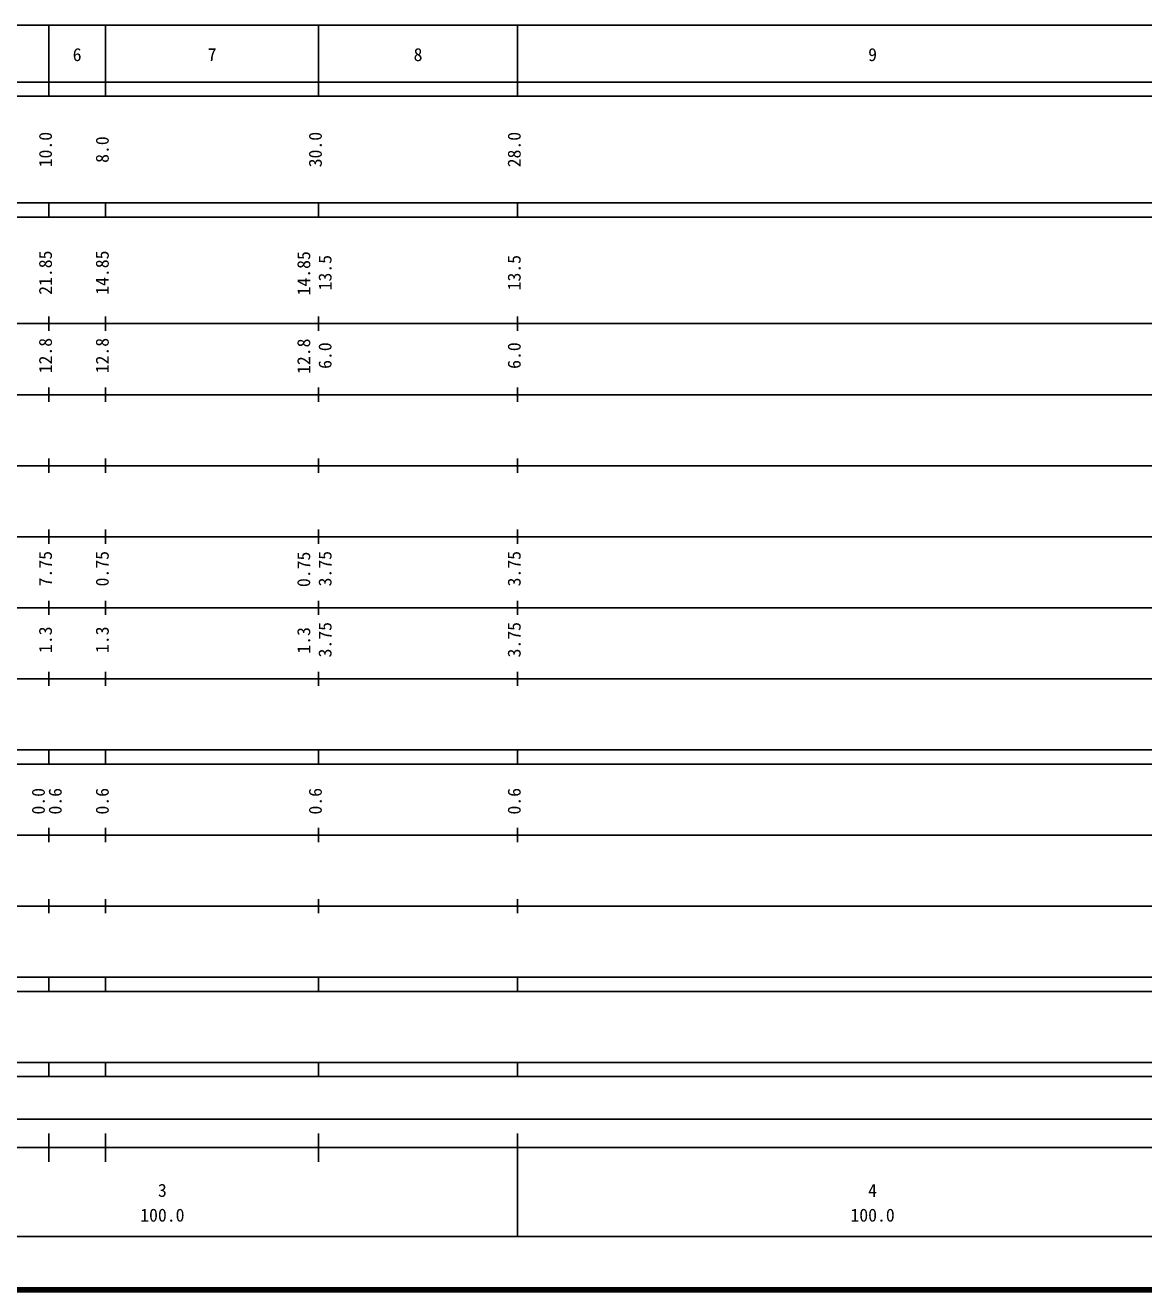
# Model space of a CAD drawing. Units: millimetres on the paper, enlarged 1000 times. Extents: x 40000 to 680000, y 20000 to 380000.
# Drawn here: x 298701 to 456175, y 20000 to 198000 of the extents above; entities that cross this region are included whole.
import ezdxf
from ezdxf.enums import TextEntityAlignment as Align

# ---------------------------------------------------------------- set-up
doc = ezdxf.new("R2010")
doc.units = ezdxf.units.MM
doc.header["$LTSCALE"] = 1000
doc.layers.add('M-TTL', color=2, linetype='Continuous', lineweight=140)
doc.layers.add('M-TTL-BAND', color=7, linetype='Continuous', lineweight=25)
doc.styles.add('ＭＳ ゴシック', font='')
doc.styles.get('ＭＳ ゴシック').set_extended_font_data('MS Gothic')

msp = doc.modelspace()

# ---------------------------------------------------------------- linework, layer by layer
at = {"layer": 'M-TTL'}
msp.add_line((40000, 20000), (680000, 20000), dxfattribs=at)
at = {"layer": 'M-TTL-BAND'}
for p, q in [((68000, 198000), (579000, 198000)), ((302000, 188000), (302000, 198000)), ((310000, 188000), (310000, 198000)), ((340000, 188000), (340000, 198000)), ((368000, 188000), (368000, 198000)), ((40000, 190000), (579000, 190000)), ((40000, 188000), (579000, 188000)), ((40000, 173000), (579000, 173000)), ((302000, 171000), (302000, 173000)), ((310000, 171000), (310000, 173000)), ((340000, 171000), (340000, 173000)), ((368000, 171000), (368000, 173000)), ((40000, 171000), (579000, 171000)), ((302000, 155000), (302000, 157000)), ((310000, 155000), (310000, 157000)), ((340000, 155000), (340000, 157000)), ((368000, 155000), (368000, 157000)), ((40000, 156000), (579000, 156000)), ((46000, 146000), (579000, 146000)), ((302000, 145000), (302000, 147000)), ((310000, 145000), (310000, 147000)), ((340000, 145000), (340000, 147000)), ((368000, 145000), (368000, 147000)), ((52000, 136000), (579000, 136000)), ((302000, 135000), (302000, 137000)), ((310000, 135000), (310000, 137000)), ((340000, 135000), (340000, 137000)), ((368000, 135000), (368000, 137000)), ((302000, 125000), (302000, 127000)), ((310000, 125000), (310000, 127000)), ((340000, 125000), (340000, 127000)), ((368000, 125000), (368000, 127000)), ((46000, 126000), (579000, 126000)), ((52000, 116000), (579000, 116000)), ((302000, 115000), (302000, 117000)), ((310000, 115000), (310000, 117000)), ((340000, 115000), (340000, 117000)), ((368000, 115000), (368000, 117000)), ((302000, 105000), (302000, 107000)), ((310000, 105000), (310000, 107000)), ((340000, 105000), (340000, 107000)), ((368000, 105000), (368000, 107000)), ((46000, 106000), (579000, 106000)), ((40000, 96000), (579000, 96000)), ((302000, 94000), (302000, 96000)), ((310000, 94000), (310000, 96000)), ((340000, 94000), (340000, 96000)), ((368000, 94000), (368000, 96000)), ((40000, 94000), (579000, 94000)), ((49000, 84000), (579000, 84000)), ((302000, 83000), (302000, 85000)), ((310000, 83000), (310000, 85000)), ((340000, 83000), (340000, 85000)), ((368000, 83000), (368000, 85000)), ((302000, 73000), (302000, 75000)), ((310000, 73000), (310000, 75000)), ((340000, 73000), (340000, 75000)), ((368000, 73000), (368000, 75000)), ((40000, 74000), (579000, 74000)), ((40000, 64000), (579000, 64000)), ((302000, 62000), (302000, 64000)), ((310000, 62000), (310000, 64000)), ((340000, 62000), (340000, 64000)), ((368000, 62000), (368000, 64000)), ((40000, 62000), (579000, 62000)), ((40000, 52000), (579000, 52000)), ((302000, 50000), (302000, 52000)), ((310000, 50000), (310000, 52000)), ((340000, 50000), (340000, 52000)), ((368000, 50000), (368000, 52000)), ((40000, 50000), (579000, 50000)), ((71000, 44000), (565000, 44000)), ((302000, 38000), (302000, 42000)), ((310000, 38000), (310000, 42000)), ((340000, 38000), (340000, 42000)), ((368000, 27500), (368000, 42000)), ((40000, 40000), (579000, 40000)), ((68000, 27500), (579000, 27500))]:
    msp.add_line(p, q, dxfattribs=at)

# ---------------------------------------------------------------- texts
at = {"layer": 'M-TTL-BAND', "style": 'ＭＳ ゴシック'}
for s, p in [('6', (306000, 192405)), ('7', (325000, 192405)), ('8', (354000, 192405)), ('9', (418000, 192405)), ('3', (318000, 32523)), ('4', (418000, 32523)), ('100.0', (318000, 29033)), ('100.0', (418000, 29033))]:
    msp.add_text(s, height=1833, dxfattribs=at).set_placement(p, align=Align.BOTTOM_CENTER)
for s, p in [('10.0', (303000, 180500)), ('8.0', (311000, 180500)), ('30.0', (341000, 180500)), ('28.0', (369000, 180500)), ('21.85', (303000, 163174)), ('14.85', (311000, 163174)), ('14.85', (339366, 163083)), ('13.5', (342370, 163174)), ('13.5', (369000, 163174)), ('12.8', (303000, 151500)), ('12.8', (311000, 151500)), ('12.8', (339366, 151409)), ('6.0', (342370, 151500)), ('6.0', (369000, 151500)), ('7.75', (303000, 121500)), ('0.75', (311000, 121500)), ('0.75', (339366, 121409)), ('3.75', (342370, 121500)), ('3.75', (369000, 121500)), ('1.3', (303000, 111500)), ('1.3', (311000, 111500)), ('1.3', (339366, 111409)), ('3.75', (342370, 111500)), ('3.75', (369000, 111500)), ('0.0', (302000, 88764)), ('0.6', (304370, 88764)), ('0.6', (311000, 88764)), ('0.6', (341000, 88764)), ('0.6', (369000, 88764))]:
    msp.add_text(s, height=1833, rotation=90, dxfattribs=at).set_placement(p, align=Align.BOTTOM_CENTER)

doc.saveas('drawing.dxf')
